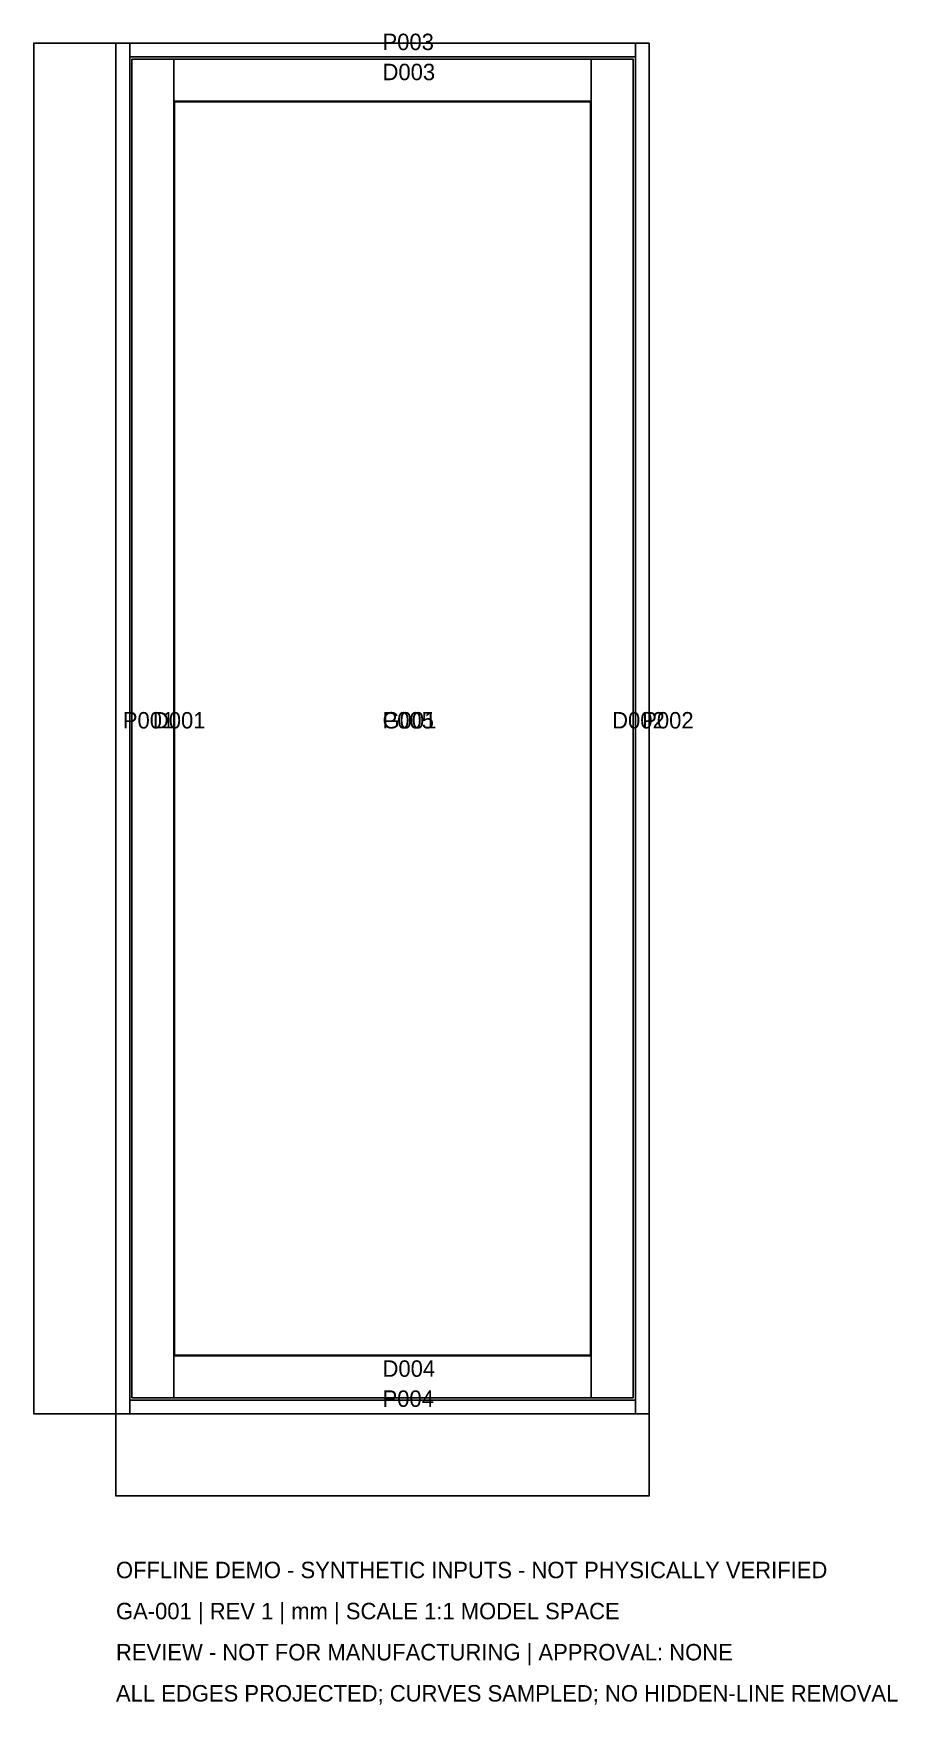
# Model space of a CAD drawing. Header units: millimetres. Extents: x -108 to 1026, y -382 to 1813.
import ezdxf

# ---------------------------------------------------------------- set-up
doc = ezdxf.new("R2010")
doc.units = ezdxf.units.MM
for name, color, linetype in [('CAD', 7, 'Continuous'), ('DIMENSIONS', 2, 'Continuous'), ('NOTES', 3, 'Continuous')]:
    doc.layers.add(name, color=color, linetype=linetype)
doc.styles.add('OpenSansCondensed-Light', font='OpenSansCondensed-Light.ttf')
doc.dimstyles.new('EZDXF', dxfattribs={"dimtxt": 0.25, "dimasz": 0.175, "dimexe": 0.375, "dimexo": 0.125, "dimgap": 0.1, "dimtad": 1, "dimlfac": 100, "dimzin": 12, "dimdsep": 46, "dimtxsty": 'OpenSansCondensed-Light', "dimblk": 'ARCHTICK', "dimcen": 2.5, "dimazin": 3, "dimtfac": 0.5, "dimtmove": 2, "dimatfit": 3})

# ---------------------------------------------------------------- blocks, each defined once
blk = doc.blocks.new('_ARCHTICK')
at = {"color": 0, "linetype": 'BYBLOCK', "const_width": 0.15}
blk.add_lwpolyline([(-0.5, -0.5), (0.5, 0.5)], dxfattribs=at)

msp = doc.modelspace()

# ---------------------------------------------------------------- linework, layer by layer
at = {"layer": 'CAD'}
for points in [[(18, 1800), (0, 1800)], [(0, 1800), (0, 1800)], [(18, 1800), (0, 1800)], [(0, 0), (0, 1800)], [(0, 0), (0, 1800)], [(18, 1800), (18, 1800)], [(18, 0), (18, 1800)], [(18, 0), (18, 1800)], [(18, 1782), (18, 1800)], [(18, 1800), (18, 1800)], [(18, 1782), (18, 1800)], [(18, 1800), (682, 1800)], [(18, 1800), (682, 1800)], [(700, 1800), (682, 1800)], [(682, 1800), (682, 1800)], [(700, 1800), (682, 1800)], [(682, 0), (682, 1800)], [(682, 0), (682, 1800)], [(682, 1782), (682, 1800)], [(682, 1800), (682, 1800)], [(682, 1782), (682, 1800)], [(700, 1800), (700, 1800)], [(700, 0), (700, 1800)], [(700, 0), (700, 1800)], [(18, 1782), (18, 1782)], [(18, 1782), (682, 1782)], [(18, 1782), (682, 1782)], [(18, 1782), (18, 1782)], [(18, 1782), (682, 1782)], [(18, 1782), (682, 1782)], [(18, 18), (18, 1782)], [(18, 18), (18, 1782)], [(21, 1779), (21, 1779)], [(21, 1779), (76, 1779)], [(21, 1779), (76, 1779)], [(21, 21), (21, 1779)], [(21, 21), (21, 1779)], [(76, 1779), (76, 1779)], [(76, 21), (76, 1779)], [(76, 21), (76, 1779)], [(76, 1724), (76, 1779)], [(76, 1779), (76, 1779)], [(76, 1724), (76, 1779)], [(76, 1779), (624, 1779)], [(76, 1779), (624, 1779)], [(624, 1779), (624, 1779)], [(624, 1779), (679, 1779)], [(624, 1779), (679, 1779)], [(624, 21), (624, 1779)], [(624, 21), (624, 1779)], [(624, 1724), (624, 1779)], [(624, 1779), (624, 1779)], [(624, 1724), (624, 1779)], [(679, 1779), (679, 1779)], [(679, 21), (679, 1779)], [(679, 21), (679, 1779)], [(682, 1782), (682, 1782)], [(682, 1782), (682, 1782)], [(682, 18), (682, 1782)], [(682, 18), (682, 1782)], [(76, 1724), (76, 1724)], [(76, 1724), (624, 1724)], [(76, 1724), (624, 1724)], [(77, 1723), (77, 1723)], [(77, 1723), (623, 1723)], [(77, 1723), (623, 1723)], [(77, 77), (77, 1723)], [(77, 77), (77, 1723)], [(623, 1723), (623, 1723)], [(623, 77), (623, 1723)], [(623, 77), (623, 1723)], [(624, 1724), (624, 1724)], [(76, 21), (76, 76)], [(76, 76), (76, 76)], [(76, 21), (76, 76)], [(76, 76), (624, 76)], [(76, 76), (624, 76)], [(77, 77), (77, 77)], [(77, 77), (623, 77)], [(77, 77), (623, 77)], [(623, 77), (623, 77)], [(624, 21), (624, 76)], [(624, 76), (624, 76)], [(624, 21), (624, 76)], [(18, 0), (0, 0)], [(0, 0), (0, 0)], [(18, 0), (0, 0)], [(18, 0), (18, 18)], [(18, 18), (18, 18)], [(18, 0), (18, 18)], [(18, 18), (682, 18)], [(18, 18), (682, 18)], [(18, 18), (18, 18)], [(18, 18), (682, 18)], [(18, 18), (682, 18)], [(18, 0), (18, 0)], [(18, 0), (18, 0)], [(18, 0), (682, 0)], [(18, 0), (682, 0)], [(21, 21), (21, 21)], [(21, 21), (76, 21)], [(21, 21), (76, 21)], [(76, 21), (76, 21)], [(76, 21), (76, 21)], [(76, 21), (624, 21)], [(76, 21), (624, 21)], [(624, 21), (624, 21)], [(624, 21), (679, 21)], [(624, 21), (679, 21)], [(624, 21), (624, 21)], [(679, 21), (679, 21)], [(682, 0), (682, 18)], [(682, 18), (682, 18)], [(682, 0), (682, 18)], [(682, 18), (682, 18)], [(700, 0), (682, 0)], [(682, 0), (682, 0)], [(700, 0), (682, 0)], [(682, 0), (682, 0)], [(700, 0), (700, 0)]]:
    msp.add_lwpolyline(points, dxfattribs=at)

# ---------------------------------------------------------------- texts
at = {"layer": 'NOTES'}
for s, p in [('P003', (350, 1791)), ('D003', (350, 1751.5)), ('P001', (9, 900)), ('D001', (48.5, 900)), ('G001', (350, 900)), ('P005', (350, 900)), ('D002', (651.5, 900)), ('P002', (691, 900)), ('D004', (350, 48.5)), ('P004', (350, 9)), ('OFFLINE DEMO - SYNTHETIC INPUTS - NOT PHYSICALLY VERIFIED', (0, -216)), ('GA-001 | REV 1 | mm | SCALE 1:1 MODEL SPACE', (0, -270)), ('REVIEW - NOT FOR MANUFACTURING | APPROVAL: NONE', (0, -324)), ('ALL EDGES PROJECTED; CURVES SAMPLED; NO HIDDEN-LINE REMOVAL', (0, -378))]:
    msp.add_text(s, height=21.6, dxfattribs=at).set_placement(p)

# ---------------------------------------------------------------- dimensions: what is measured, and where the dimension line sits
at = {"layer": 'DIMENSIONS'}
msp.add_linear_dim(base=(-108, 0), p1=(0, 0), p2=(0, 1800), angle=90, dimstyle='EZDXF', dxfattribs=at).render()
msp.add_linear_dim(base=(0, -108), p1=(0, 0), p2=(700, 0), dimstyle='EZDXF', dxfattribs=at).render()

doc.saveas('drawing.dxf')
